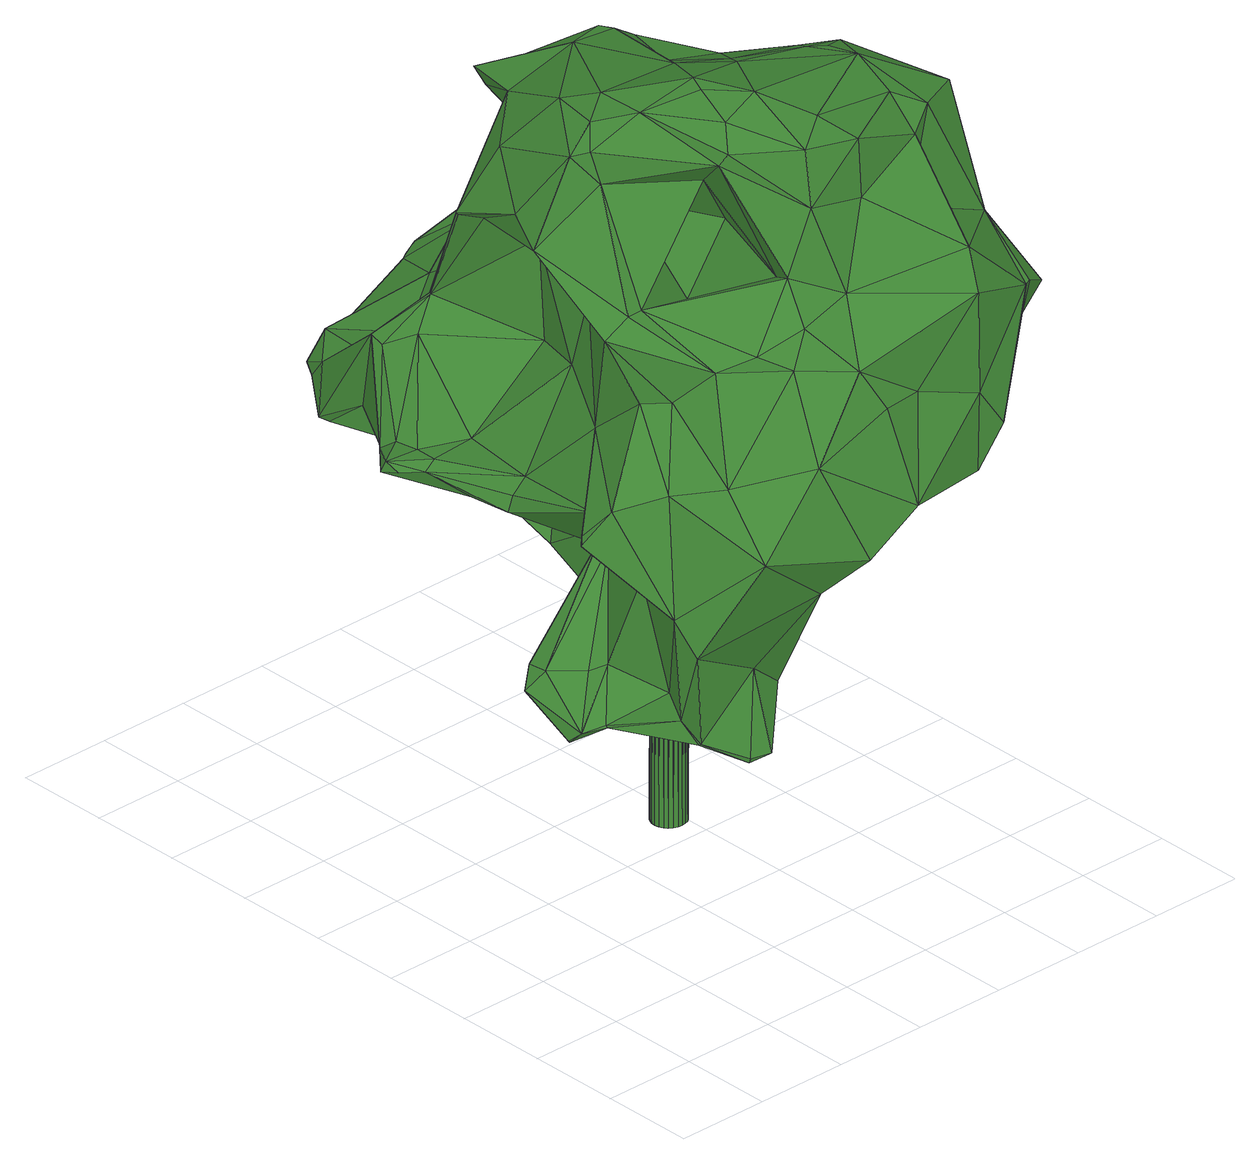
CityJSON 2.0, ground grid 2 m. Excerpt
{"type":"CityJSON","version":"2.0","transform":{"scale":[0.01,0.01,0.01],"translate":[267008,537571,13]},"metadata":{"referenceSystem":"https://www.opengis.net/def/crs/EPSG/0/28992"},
"CityObjects":{
"tree1":{"type":"SolitaryVegetationObject","attributes":{"gtid":140,"crown_width_m":12.04,"crown_median_z":22.15,"crown_r50_m":0.467,"crown_porosity":0.886,"trunk_H_m":8.95,"trunk_DBH_m":0.716,"trunk_radius_m":0.358,"trunk_base_height_m":13.2,"original_gtid":"156"},"geometry":[{"type":"Solid","lod":"3","boundaries":[[[[0,1,2]],[[3,4,5]],[[6,7,8]],[[6,9,7]],[[10,11,12]],[[1,13,14]],[[15,16,17]],[[18,19,20]],[[21,22,23]],[[15,24,25]],[[26,27,28]],[[29,27,30]],[[14,31,32]],[[33,34,35]],[[30,27,26]],[[25,36,15]],[[37,38,39]],[[40,39,38]],[[41,42,43]],[[25,44,45]],[[46,47,33]],[[48,49,50]],[[51,52,53]],[[54,55,56]],[[57,58,59]],[[60,61,62]],[[60,63,61]],[[64,65,66]],[[67,68,69]],[[67,70,68]],[[71,72,73]],[[74,75,76]],[[74,16,75]],[[10,77,78]],[[78,79,10]],[[80,81,82]],[[13,0,83]],[[78,77,84]],[[85,86,87]],[[16,88,75]],[[89,90,91]],[[92,93,94]],[[13,1,0]],[[56,55,46]],[[95,96,97]],[[98,99,100]],[[101,92,102]],[[103,104,105]],[[106,107,108]],[[109,110,111]],[[68,4,3]],[[9,112,71]],[[76,113,74]],[[102,94,114]],[[1,14,115]],[[116,11,117]],[[118,106,119]],[[120,121,122]],[[123,124,103]],[[15,125,24]],[[17,125,15]],[[126,90,127]],[[26,128,30]],[[46,30,128]],[[21,23,52]],[[129,130,35]],[[131,35,130]],[[132,72,133]],[[134,135,92]],[[134,92,101]],[[82,136,137]],[[57,59,71]],[[71,59,72]],[[71,73,9]],[[9,73,7]],[[11,79,117]],[[138,139,103]],[[58,140,72]],[[141,142,143]],[[144,134,145]],[[146,142,147]],[[148,149,24]],[[12,150,10]],[[122,121,8]],[[30,69,29]],[[43,42,126]],[[151,152,153]],[[154,155,156]],[[0,2,157]],[[74,17,16]],[[109,158,159]],[[160,47,46]],[[128,160,46]],[[161,56,33]],[[33,56,46]],[[24,125,148]],[[48,137,49]],[[162,163,164]],[[156,87,165]],[[166,167,168]],[[20,19,36]],[[169,170,19]],[[33,131,161]],[[40,171,143]],[[172,143,171]],[[74,125,17]],[[28,167,96]],[[168,167,28]],[[50,49,162]],[[33,35,131]],[[36,19,173]],[[23,22,144]],[[174,175,176]],[[146,154,156]],[[43,81,41]],[[166,177,178]],[[147,141,179]],[[32,180,115]],[[32,115,14]],[[81,80,41]],[[181,182,114]],[[183,2,180]],[[6,184,9]],[[5,185,3]],[[186,187,188]],[[48,189,104]],[[96,167,166]],[[97,96,166]],[[190,191,192]],[[193,194,195]],[[141,147,142]],[[132,133,12]],[[65,108,66]],[[196,197,198]],[[25,45,36]],[[130,40,199]],[[179,141,76]],[[75,179,76]],[[41,126,42]],[[178,36,200]],[[107,39,98]],[[132,120,122]],[[72,132,73]],[[7,73,132]],[[201,202,143]],[[91,123,203]],[[72,59,58]],[[5,204,205]],[[83,206,13]],[[178,18,36]],[[36,45,200]],[[168,62,166]],[[177,166,62]],[[118,207,39]],[[95,160,128]],[[36,18,20]],[[138,124,90]],[[208,68,70]],[[67,209,70]],[[210,211,177]],[[97,212,95]],[[34,95,212]],[[24,44,25]],[[142,213,214]],[[143,142,214]],[[142,146,213]],[[172,215,216]],[[149,44,24]],[[152,175,217]],[[34,212,218]],[[219,31,145]],[[75,6,179]],[[220,221,222]],[[154,121,120]],[[181,114,94]],[[2,183,157]],[[105,161,123]],[[60,223,224]],[[50,189,48]],[[6,88,184]],[[88,225,184]],[[101,102,226]],[[49,137,227]],[[164,69,54]],[[67,69,164]],[[28,228,229]],[[219,102,230]],[[225,231,112]],[[102,145,226]],[[26,96,128]],[[28,96,26]],[[126,138,90]],[[225,170,231]],[[82,232,80]],[[172,113,141]],[[226,134,101]],[[226,145,134]],[[203,123,37]],[[200,166,178]],[[127,233,126]],[[33,47,34]],[[64,86,85]],[[234,221,220]],[[235,102,92]],[[235,92,94]],[[235,94,102]],[[114,84,77]],[[114,77,102]],[[138,103,124]],[[7,122,8]],[[132,122,7]],[[144,22,134]],[[154,146,121]],[[220,236,234]],[[133,72,140]],[[210,237,211]],[[237,238,211]],[[152,239,240]],[[240,239,241]],[[212,97,242]],[[188,187,191]],[[236,208,70]],[[236,220,208]],[[100,243,107]],[[244,245,66]],[[246,245,244]],[[201,98,202]],[[247,248,89]],[[247,119,249]],[[227,163,162]],[[217,250,251]],[[250,186,21]],[[174,186,250]],[[18,252,253]],[[224,223,185]],[[66,86,64]],[[137,232,82]],[[64,108,65]],[[249,108,64]],[[156,165,146]],[[146,165,213]],[[254,245,246]],[[162,49,227]],[[71,255,57]],[[153,152,240]],[[256,153,240]],[[149,242,44]],[[137,257,139]],[[48,257,137]],[[185,223,3]],[[144,31,258]],[[18,253,169]],[[222,259,208]],[[220,222,208]],[[260,261,92]],[[111,238,158]],[[240,241,256]],[[84,114,182]],[[175,250,217]],[[183,262,157]],[[145,31,144]],[[263,92,135]],[[88,170,225]],[[173,88,16]],[[56,264,54]],[[103,265,104]],[[29,223,60]],[[264,56,161]],[[123,91,124]],[[164,54,264]],[[164,264,162]],[[161,105,264]],[[266,32,230]],[[39,202,98]],[[61,237,210]],[[14,206,31]],[[239,258,31]],[[239,31,206]],[[183,266,262]],[[77,262,266]],[[246,100,99]],[[147,121,146]],[[249,119,108]],[[15,36,173]],[[267,268,135]],[[188,135,268]],[[173,16,15]],[[269,169,253]],[[2,1,115]],[[270,215,194]],[[152,204,175]],[[271,272,109]],[[187,186,174]],[[179,121,147]],[[156,117,87]],[[95,128,96]],[[28,229,168]],[[168,229,62]],[[58,256,241]],[[241,140,58]],[[225,112,184]],[[216,148,74]],[[74,148,125]],[[82,273,135]],[[10,262,77]],[[43,233,274]],[[217,239,152]],[[212,242,149]],[[127,90,89]],[[43,274,81]],[[216,149,148]],[[217,258,239]],[[64,85,249]],[[249,85,260]],[[94,93,181]],[[112,269,255]],[[85,87,93]],[[158,109,111]],[[112,255,71]],[[87,117,275]],[[269,253,111]],[[111,276,269]],[[256,110,153]],[[217,277,258]],[[51,277,251]],[[251,277,217]],[[172,171,278]],[[90,124,91]],[[126,233,43]],[[177,211,178]],[[178,252,18]],[[180,2,115]],[[21,186,22]],[[118,107,106]],[[119,279,118]],[[219,145,102]],[[0,150,280]],[[180,266,183]],[[32,266,180]],[[181,93,87]],[[50,281,189]],[[263,135,273]],[[105,281,264]],[[104,265,48]],[[282,271,109]],[[170,173,19]],[[162,281,50]],[[264,281,162]],[[231,269,112]],[[169,269,231]],[[169,231,170]],[[88,173,170]],[[218,212,283]],[[35,218,129]],[[98,100,107]],[[60,62,228]],[[37,39,207]],[[165,87,254]],[[141,143,172]],[[129,218,283]],[[284,135,191]],[[284,191,190]],[[81,274,82]],[[70,285,236]],[[13,206,14]],[[66,108,243]],[[196,286,282]],[[239,206,83]],[[107,243,108]],[[68,259,4]],[[258,277,144]],[[53,144,277]],[[260,247,249]],[[3,69,68]],[[29,69,3]],[[106,108,119]],[[236,287,234]],[[208,259,68]],[[219,230,32]],[[233,127,89]],[[93,92,261]],[[53,277,51]],[[250,21,51]],[[77,230,102]],[[266,230,77]],[[175,204,4]],[[5,4,204]],[[76,141,113]],[[259,175,4]],[[286,288,282]],[[156,155,289]],[[51,251,250]],[[137,139,232]],[[6,75,88]],[[267,135,134]],[[172,216,113]],[[216,74,113]],[[158,238,237]],[[158,237,159]],[[34,47,160]],[[95,34,160]],[[46,55,290]],[[214,213,165]],[[99,165,246]],[[60,224,63]],[[291,200,292]],[[110,58,57]],[[58,110,256]],[[149,283,212]],[[118,203,207]],[[12,116,132]],[[111,252,293]],[[111,253,252]],[[78,275,79]],[[164,163,209]],[[205,185,5]],[[61,185,159]],[[250,175,174]],[[222,174,259]],[[192,174,222]],[[23,53,52]],[[187,174,192]],[[53,23,144]],[[165,254,246]],[[0,157,150]],[[10,150,262]],[[159,237,61]],[[152,198,204]],[[79,275,117]],[[27,29,228]],[[27,228,28]],[[294,54,69]],[[62,229,228]],[[60,228,29]],[[261,260,295]],[[283,216,270]],[[216,283,149]],[[131,199,296]],[[38,37,296]],[[38,296,199]],[[222,287,192]],[[190,192,287]],[[236,190,287]],[[35,34,218]],[[129,283,278]],[[283,270,278]],[[221,287,222]],[[234,287,221]],[[123,296,37]],[[62,61,210]],[[210,177,62]],[[82,274,248]],[[120,132,116]],[[297,152,196]],[[91,118,279]],[[199,40,38]],[[159,282,109]],[[118,39,107]],[[83,0,280]],[[298,83,280]],[[41,80,232]],[[260,248,247]],[[233,248,274]],[[89,248,233]],[[263,273,299]],[[30,290,294]],[[85,295,260]],[[278,130,129]],[[278,171,130]],[[116,12,11]],[[171,40,130]],[[93,295,85]],[[151,110,109]],[[153,110,151]],[[261,295,93]],[[110,276,111]],[[110,57,255]],[[110,255,276]],[[276,255,269]],[[3,223,29]],[[205,282,185]],[[159,185,282]],[[135,284,82]],[[83,298,239]],[[241,239,298]],[[169,19,18]],[[178,293,252]],[[32,31,219]],[[143,202,40]],[[40,202,39]],[[238,293,211]],[[178,211,293]],[[111,293,238]],[[87,86,254]],[[291,97,166]],[[91,203,118]],[[262,150,157]],[[98,201,99]],[[37,207,203]],[[131,130,199]],[[194,193,270]],[[82,284,285]],[[297,196,198]],[[297,198,152]],[[137,136,227]],[[285,284,236]],[[190,236,284]],[[138,126,139]],[[126,41,139]],[[165,201,214]],[[6,8,121]],[[6,121,179]],[[165,99,201]],[[201,143,214]],[[21,52,51]],[[82,285,136]],[[300,268,267]],[[188,268,300]],[[10,79,11]],[[82,248,273]],[[271,282,288]],[[273,248,260]],[[204,197,205]],[[282,205,197]],[[282,197,196]],[[298,280,140]],[[298,140,241]],[[275,78,182]],[[275,182,87]],[[271,288,286]],[[84,182,78]],[[87,182,181]],[[139,41,232]],[[204,198,197]],[[151,286,152]],[[196,152,286]],[[289,155,116]],[[154,120,155]],[[116,117,156]],[[200,45,292]],[[44,242,292]],[[45,44,292]],[[291,292,97]],[[97,292,242]],[[123,103,105]],[[291,166,200]],[[216,215,270]],[[67,164,209]],[[285,70,209]],[[285,209,136]],[[278,215,172]],[[140,280,150]],[[133,150,12]],[[140,150,133]],[[123,161,296]],[[131,296,161]],[[89,279,247]],[[91,279,89]],[[247,279,119]],[[54,290,55]],[[294,290,54]],[[163,227,136]],[[104,189,281]],[[104,281,105]],[[116,155,120]],[[156,289,116]],[[270,193,278]],[[174,176,259]],[[259,176,175]],[[46,290,30]],[[263,299,92]],[[69,30,294]],[[9,184,112]],[[139,257,265]],[[103,139,265]],[[48,265,257]],[[260,92,299]],[[260,299,273]],[[22,300,267]],[[22,267,134]],[[63,224,61]],[[224,185,61]],[[109,272,151]],[[186,300,22]],[[192,191,187]],[[286,272,271]],[[151,272,286]],[[163,136,209]],[[215,195,194]],[[278,193,195]],[[278,195,215]],[[66,245,86]],[[254,86,245]],[[186,188,300]],[[244,66,243]],[[244,243,100]],[[244,100,246]],[[188,191,135]],[[301,302,303]],[[301,303,304]],[[304,303,305]],[[304,305,306]],[[303,302,307]],[[303,307,305]],[[305,307,308]],[[305,308,306]],[[307,302,309]],[[307,309,308]],[[308,309,310]],[[308,310,306]],[[309,302,311]],[[309,311,310]],[[310,311,312]],[[310,312,306]],[[311,302,313]],[[311,313,312]],[[312,313,314]],[[312,314,306]],[[313,302,315]],[[313,315,314]],[[314,315,316]],[[314,316,306]],[[315,302,317]],[[315,317,316]],[[316,317,318]],[[316,318,306]],[[317,302,319]],[[317,319,318]],[[318,319,320]],[[318,320,306]],[[319,302,321]],[[319,321,320]],[[320,321,322]],[[320,322,306]],[[321,302,323]],[[321,323,322]],[[322,323,324]],[[322,324,306]],[[323,302,325]],[[323,325,324]],[[324,325,326]],[[324,326,306]],[[325,302,327]],[[325,327,326]],[[326,327,328]],[[326,328,306]],[[327,302,329]],[[327,329,328]],[[328,329,330]],[[328,330,306]],[[329,302,331]],[[329,331,330]],[[330,331,332]],[[330,332,306]],[[331,302,333]],[[331,333,332]],[[332,333,334]],[[332,334,306]],[[333,302,335]],[[333,335,334]],[[334,335,336]],[[334,336,306]],[[335,302,337]],[[335,337,336]],[[336,337,338]],[[336,338,306]],[[337,302,339]],[[337,339,338]],[[338,339,340]],[[338,340,306]],[[339,302,341]],[[339,341,340]],[[340,341,342]],[[340,342,306]],[[341,302,343]],[[341,343,342]],[[342,343,344]],[[342,344,306]],[[343,302,345]],[[343,345,344]],[[344,345,346]],[[344,346,306]],[[345,302,347]],[[345,347,346]],[[346,347,348]],[[346,348,306]],[[347,302,349]],[[347,349,348]],[[348,349,350]],[[348,350,306]],[[349,302,301]],[[349,301,350]],[[350,301,304]],[[350,304,306]]]]}]}
},
"vertices":[
[782,1381,1004],[770,1430,827],[656,1450,885],[939,531,755],[958,691,567],[947,638,748],[598,961,1566],[518,1105,1481],[480,1106,1499],[679,979,1562],[553,1306,936],[551,1142,1051],[573,1199,1156],[870,1350,818],[797,1386,790],[615,482,1660],[569,602,1657],[555,565,1653],[951,611,1582],[850,594,1614],[883,570,1614],[806,1060,494],[700,1121,550],[816,1099,486],[589,316,1616],[671,372,1633],[913,123,981],[965,258,910],[1064,235,1108],[967,286,890],[843,117,907],[711,1239,779],[672,1350,838],[451,129,1063],[580,157,1209],[470,220,1228],[890,497,1625],[163,387,973],[274,429,1145],[271,548,1043],[225,473,1280],[143,480,444],[140,479,447],[142,602,503],[709,301,1599],[882,401,1588],[653,76,926],[621,127,1125],[332,193,448],[383,191,448],[384,187,451],[878,1055,492],[839,1079,479],[852,1106,479],[631,232,759],[626,112,868],[533,78,855],[914,1034,1340],[945,1060,1250],[904,1072,1328],[1032,338,1082],[1095,586,1068],[1082,343,1185],[889,493,1082],[37,883,896],[46,845,907],[41,874,921],[725,461,833],[860,534,680],[820,377,816],[673,532,587],[783,1071,1448],[771,1191,1305],[750,1092,1440],[452,622,1620],[454,731,1615],[381,680,1603],[360,1354,865],[327,1347,889],[397,1199,917],[213,543,482],[173,606,490],[401,617,532],[880,1318,844],[266,1332,848],[107,957,888],[103,957,890],[204,1089,1038],[636,726,1607],[379,629,705],[255,497,560],[277,427,764],[382,1030,716],[237,1148,845],[202,1200,802],[845,118,1290],[1012,168,1220],[855,155,1369],[341,688,1091],[391,817,1067],[236,848,904],[472,1150,628],[419,1264,668],[241,281,537],[238,223,513],[234,228,696],[207,705,854],[230,695,890],[93,821,901],[985,697,1248],[915,947,1265],[1064,714,1342],[756,964,1518],[332,627,1579],[260,1312,830],[767,1429,823],[542,1035,1129],[302,1106,1018],[208,488,910],[197,707,821],[535,981,1366],[449,980,1512],[505,1100,1452],[223,280,761],[288,364,543],[532,472,1631],[147,451,473],[231,523,544],[852,123,1069],[422,268,1256],[362,317,1224],[321,238,1023],[630,1164,1327],[708,1205,1260],[543,1092,584],[454,869,580],[423,425,573],[344,404,494],[188,429,484],[190,427,479],[801,1145,1178],[303,653,1570],[257,752,1421],[234,677,1384],[727,1171,530],[519,1195,624],[257,913,1356],[325,867,1491],[493,423,1597],[582,292,1503],[737,1328,1000],[883,890,1077],[761,994,886],[886,894,1077],[297,909,1343],[528,903,1216],[284,1015,1128],[645,1445,907],[1070,683,1212],[1083,656,1067],[716,145,1117],[311,125,911],[472,265,538],[495,303,547],[601,305,696],[282,1010,1127],[1050,323,1298],[1028,175,1220],[1092,212,1178],[947,721,1524],[759,704,1577],[292,480,1304],[344,612,1512],[705,628,1625],[721,827,427],[768,888,656],[682,696,552],[1061,368,1300],[1057,427,1532],[411,798,1591],[691,1423,854],[180,1207,817],[251,1274,879],[620,1441,893],[691,949,1564],[933,549,890],[701,893,480],[704,852,451],[673,889,504],[333,190,457],[681,713,400],[587,783,559],[707,784,403],[528,573,1207],[616,565,1350],[484,695,1390],[680,798,990],[672,699,918],[712,827,710],[312,381,1152],[947,367,1552],[385,825,1286],[352,655,1244],[117,420,904],[760,744,720],[871,600,891],[872,1322,809],[130,433,915],[783,586,465],[555,408,629],[1037,527,1315],[1056,542,1350],[630,247,1319],[258,909,1353],[302,886,1337],[536,538,1476],[482,438,1572],[830,963,614],[510,232,1297],[553,1159,812],[739,619,320],[742,664,269],[738,760,375],[947,338,925],[899,406,955],[723,842,1528],[483,1193,620],[477,302,529],[1048,313,1092],[1081,275,1153],[537,1298,889],[832,812,1513],[268,459,481],[178,583,540],[738,664,265],[405,1074,802],[680,671,380],[1079,648,1200],[1089,683,1308],[803,1091,847],[873,1034,1084],[856,1091,1081],[708,292,1476],[127,833,910],[122,875,914],[114,924,913],[239,998,1064],[201,709,818],[373,650,711],[175,783,830],[825,975,548],[873,1035,539],[979,604,1536],[964,713,1512],[200,1054,1032],[907,979,1360],[921,1010,1200],[277,263,501],[746,1104,665],[886,644,542],[236,842,818],[344,1103,881],[596,1424,898],[509,901,778],[470,146,778],[237,227,509],[597,1423,893],[593,1001,584],[605,959,577],[858,851,1459],[563,367,1330],[766,617,1209],[817,870,1166],[429,694,701],[182,633,531],[301,1241,907],[882,755,1344],[865,1052,539],[327,482,1303],[258,500,889],[801,1325,986],[399,252,600],[877,617,1018],[529,300,1369],[513,645,543],[532,617,560],[789,864,1094],[718,713,339],[768,590,1087],[409,940,1065],[715,153,883],[839,302,1400],[876,325,1531],[1028,539,1439],[702,201,887],[191,867,883],[254,329,996],[593,854,845],[797,1226,958],[340,815,848],[632,981,573],[611,676,19],[575,675,20],[609,685,19],[635,699,914],[634,708,914],[600,698,915],[606,694,19],[630,717,914],[600,701,19],[624,724,914],[592,706,19],[617,729,914],[583,710,19],[608,733,914],[574,711,19],[599,734,914],[565,709,19],[590,732,915],[556,706,20],[581,728,915],[549,700,20],[574,723,916],[544,692,20],[568,715,916],[540,683,21],[565,706,916],[539,674,21],[564,697,916],[541,665,21],[565,688,917],[545,656,21],[569,679,917],[550,649,21],[575,672,917],[558,644,21],[583,666,917],[567,640,21],[591,663,916],[576,639,21],[601,662,916],[585,641,21],[610,664,916],[594,644,20],[618,667,916],[601,650,20],[626,673,915],[607,658,20],[631,681,915],[610,667,19],[634,690,915]
]}
